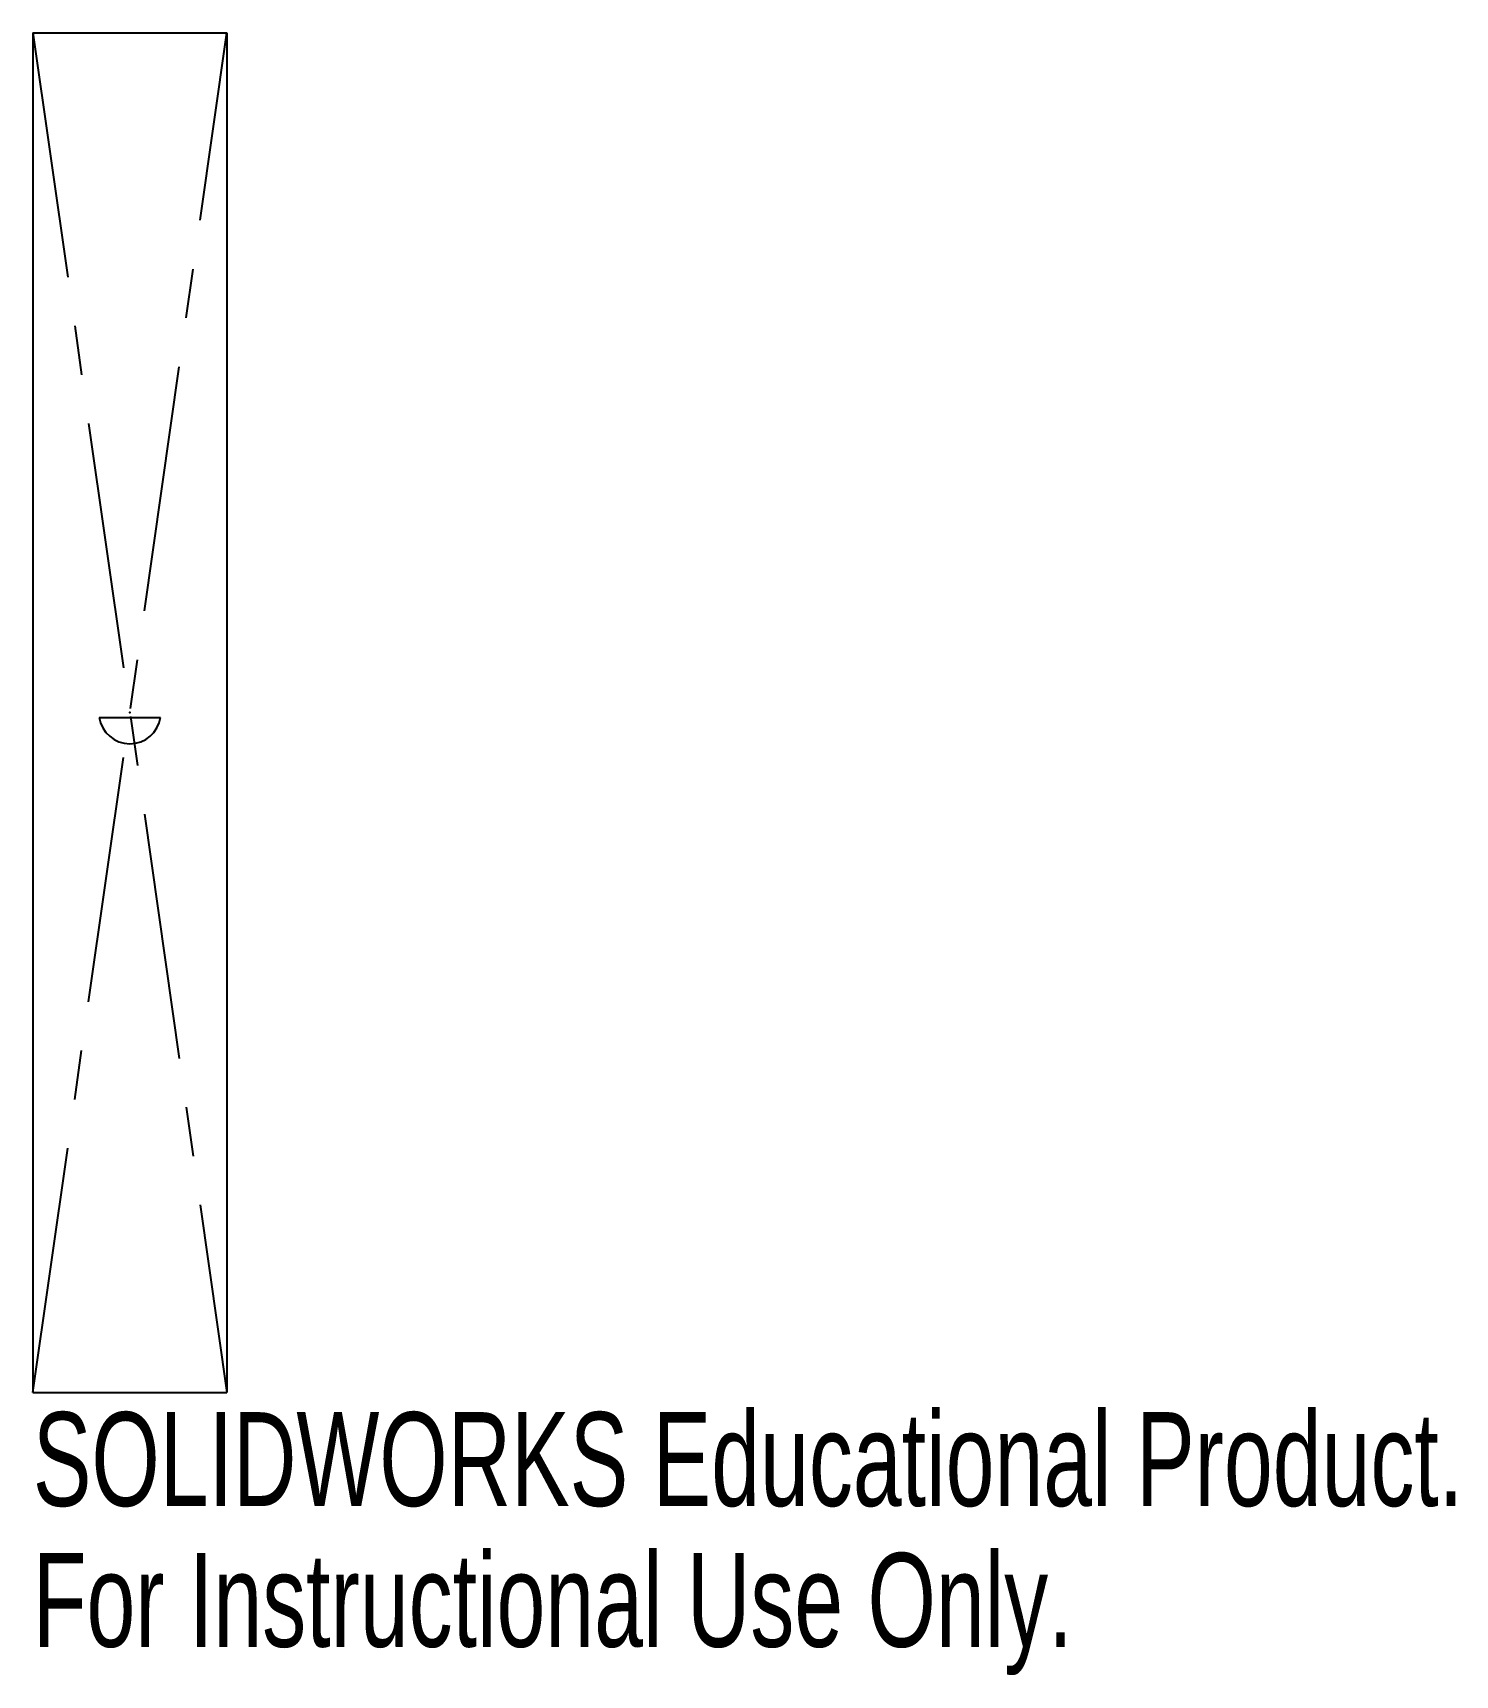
# Model space of a CAD drawing. Header units: millimetres. Extents: x -5 to 68.3, y -49.6 to 35.
import ezdxf

# ---------------------------------------------------------------- set-up
doc = ezdxf.new("R2010")
doc.units = ezdxf.units.MM
doc.header["$PDSIZE"] = -1
doc.linetypes.add('CENTERX2', pattern=[20.32, 12.7, -2.54, 2.54, -2.54])
doc.styles.add('SLDTEXTSTYLE0', font='TXT', dxfattribs={"width": 0.7})

msp = doc.modelspace()

# ---------------------------------------------------------------- linework, layer by layer
at = {"color": 7, "linetype": 'Continuous'}
for p, q in [((-5, 35), (5, 35)), ((-5, 35), (-5, -35)), ((5, 35), (5, -35)), ((-1.58, -0.25), (1.58, -0.25)), ((-5, -35), (5, -35))]:
    msp.add_line(p, q, dxfattribs=at)
at = {"color": 7, "linetype": 'CENTERX2'}
for p, q in [((-5, 35), (5, -35)), ((-5, -35), (5, 35))]:
    msp.add_line(p, q, dxfattribs=at)
at = {"color": 7, "linetype": 'Continuous'}
msp.add_arc((0, 0), 1.6, 188.9893, 351.0107, dxfattribs=at)
msp.add_point((0, 0), dxfattribs=at)

# ---------------------------------------------------------------- texts
at = {"color": 7, "linetype": 'Continuous', "char_height": 4.83362, "attachment_point": 1, "style": 'SLDTEXTSTYLE0'}
for s, insert in [('SOLIDWORKS Educational Product.', (-5, -36.02)), ('For Instructional Use Only.', (-5, -43.27))]:
    msp.add_mtext(s, dxfattribs=dict(at, insert=insert))

doc.saveas('drawing.dxf')
